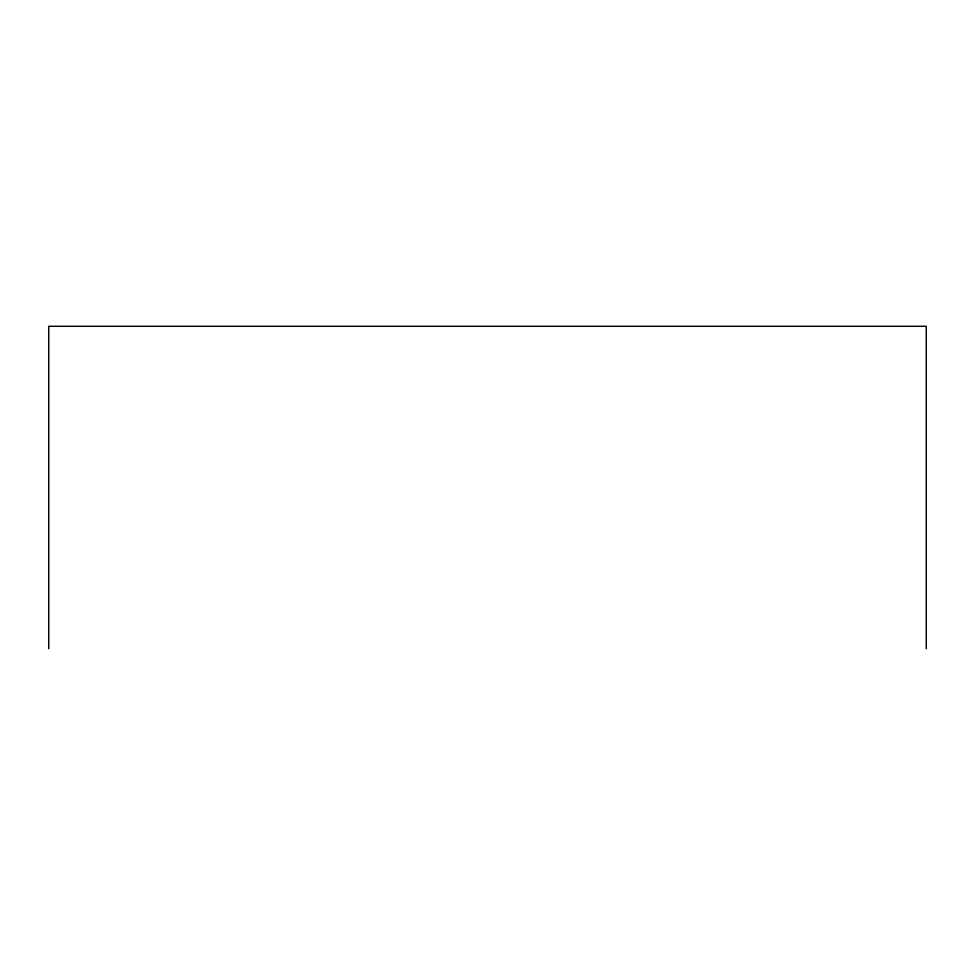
<?xml version="1.0" encoding="UTF-8"?>
<svg xmlns="http://www.w3.org/2000/svg" width="975" height="975" viewBox="0 0 975 975"><rect width="100%" height="100%" fill="white"/><g stroke="black" fill="none" stroke-linecap="round" stroke-linejoin="round"><path stroke-width="1.46" d="M926.25 648.716L926.25 326.284L48.75 326.284L48.75 648.716"/></g></svg>
